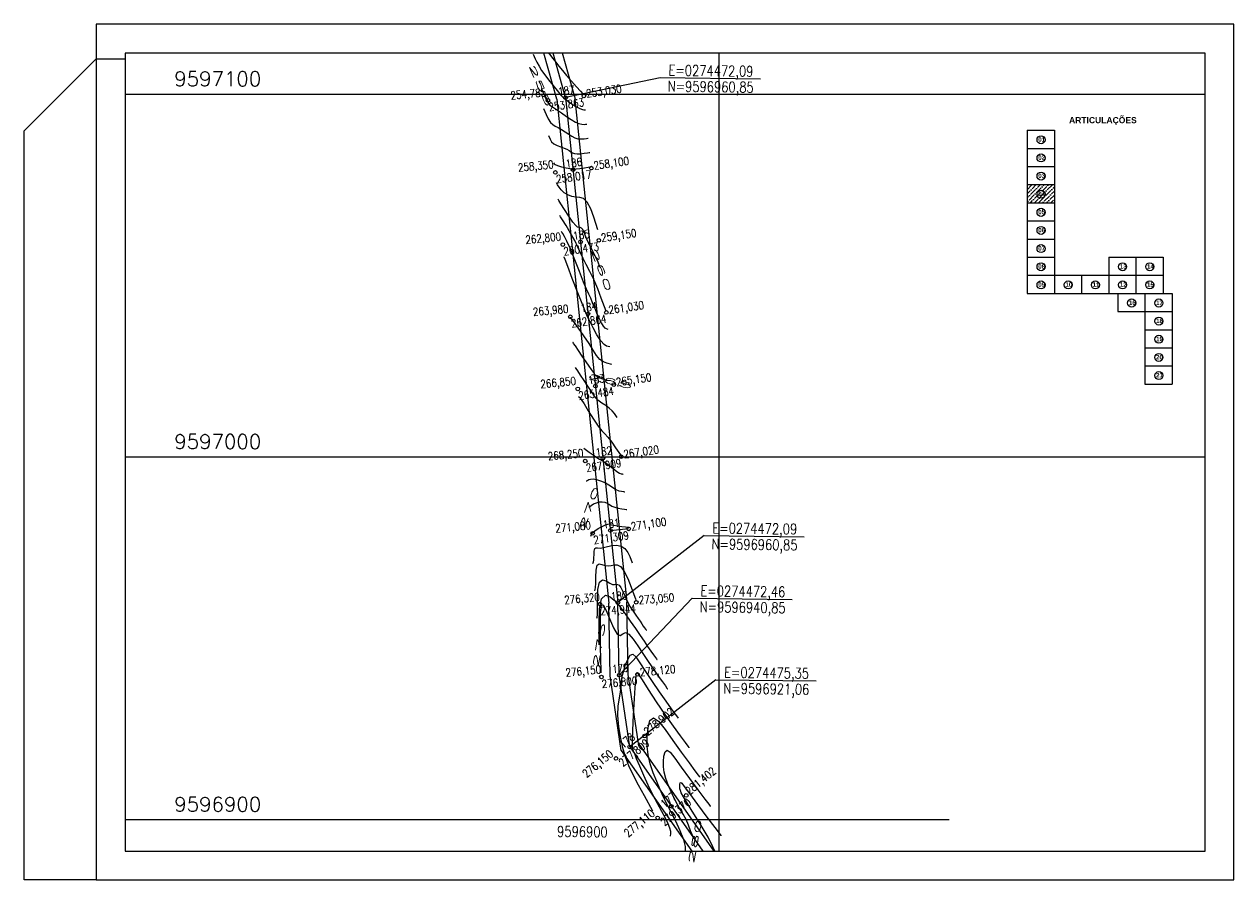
# Model space of a CAD drawing. Header units: millimetres. Extents: x 276147 to 291056, y 9594849 to 9609891.
# Drawn here: x 276150.1 to 276483.7, y 9608848.8 to 9609084.7 of the extents above; entities that cross this region are included whole.
import ezdxf
from ezdxf.enums import TextEntityAlignment as Align

# ---------------------------------------------------------------- set-up
doc = ezdxf.new("R2010")
doc.units = ezdxf.units.MM
doc.header["$LTSCALE"] = 10
doc.linetypes.add('CONTINUO', pattern=[0])
for name, color, linetype in [('2000-Top_malha_coord', 2, 'Continuous'), ('500-dim1', 6, 'Continuous'), ('Curvas mestras', 30, 'Continuous'), ('Curvas simples', 9, 'Continuous'), ('Curvas texto', 2, 'Continuous'), ('LINHA02', 8, 'Continuous'), ('TEXTO-PAPEL', 7, 'Continuous'), ('TEXTO02', 3, 'Continuous'), ('Top_malha_coord', 8, 'Continuous')]:
    doc.layers.add(name, color=color, linetype=linetype)
doc.styles.add('r80', font='romans.shx')
doc.styles.add('ROMANS', font='romans.shx', dxfattribs={"width": 0.8, "height": 4})
doc.styles.add('SIMPLEX', font='simplex', dxfattribs={"height": 0.2})
doc.styles.add('T7', font='arial.ttf')

msp = doc.modelspace()

# ---------------------------------------------------------------- hatches: boundary and pattern name
at = {"layer": 'Top_malha_coord'}
h = msp.add_hatch(dxfattribs=at)
h.set_pattern_fill('ANSI36', color=8, scale=0.25)
h.set_pattern_definition([(45, (15662.7059, 10875.3507), (0.420949505675, 1.54348152081), [1.984375, -0.396875, 0, -0.396875])])
h.paths.add_polyline_path([(276434.16, 9609040.5), (276426.66, 9609040.5), (276426.66, 9609035.5), (276434.16, 9609035.5)])
h.paths.add_polyline_path([(276429.38, 9609037.86, -1), (276431.6, 9609037.86, -1)], flags=0)
h.paths.add_polyline_path([(276429.35, 9609036.67), (276431.85, 9609036.67), (276431.85, 9609039.18), (276429.35, 9609039.18)], flags=24)

# ---------------------------------------------------------------- linework, layer by layer
at = {"layer": '500-dim1', "ltscale": 0.1}
for points in [[(276169.93, 9608848.84), (276483.65, 9608848.84), (276483.65, 9609084.73), (276169.93, 9609084.73)], [(276177.88, 9608856.78), (276475.71, 9608856.78), (276475.71, 9609076.78), (276177.88, 9609076.78)]]:
    msp.add_lwpolyline(points, close=True, dxfattribs=at)
msp.add_lwpolyline([(276169.93, 9608848.84), (276150.08, 9608848.84), (276150.08, 9609055.34), (276169.93, 9609075.2), (276177.88, 9609075.2)], dxfattribs=at)
at = {"layer": 'Curvas mestras', "linetype": 'CONTINUO'}
for points in [[(276292.89, 9609066.58, 255), (276293.59, 9609064.99, 255), (276294.22, 9609063.63, 255), (276294.65, 9609062.83, 255), (276295.06, 9609062.39, 255), (276295.74, 9609061.93, 255), (276296.85, 9609061.19, 255), (276298.23, 9609060.25, 255), (276299.67, 9609059.28, 255), (276300.96, 9609058.43, 255), (276302.08, 9609057.76, 255), (276303.03, 9609057.32, 255), (276303.83, 9609057.13, 255), (276304.47, 9609057.11, 255), (276304.9, 9609057.16, 255), (276305.13, 9609057.2, 255), (276305.22, 9609057.21, 255), (276305.23, 9609057.21, 255)], [(276308.86, 9609017.82, 260), (276308.35, 9609019.08, 260), (276307.71, 9609020.51, 260), (276306.98, 9609021.96, 260), (276306.22, 9609023.4, 260), (276305.53, 9609024.8, 260), (276304.97, 9609026.13, 260), (276304.52, 9609027.27, 260), (276304.14, 9609028.09, 260), (276303.78, 9609028.5, 260), (276303.43, 9609028.64, 260), (276303.08, 9609028.66, 260), (276302.7, 9609028.78, 260), (276302.17, 9609029.2, 260), (276301.38, 9609030.17, 260), (276300.27, 9609031.79, 260), (276299.08, 9609033.67, 260), (276298.1, 9609035.24, 260), (276297.55, 9609036.12, 260), (276297.35, 9609036.45, 260), (276297.32, 9609036.5, 260)], [(276310.84, 9608986.5, 265), (276309.66, 9608986.82, 265), (276308.6, 9608987.21, 265), (276307.9, 9608987.66, 265), (276307.45, 9608988.18, 265), (276307.05, 9608988.78, 265), (276306.55, 9608989.51, 265), (276305.89, 9608990.45, 265), (276305.03, 9608991.67, 265), (276303.98, 9608993.2, 265), (276302.92, 9608994.77, 265), (276302.07, 9608996.03, 265), (276301.6, 9608996.72, 265), (276301.43, 9608996.98, 265), (276301.41, 9608997.01, 265)], [(276305.91, 9608951.45, 270), (276306.09, 9608951.73, 270), (276306.47, 9608952.07, 270), (276307.08, 9608952.46, 270), (276307.86, 9608952.8, 270), (276308.68, 9608953.03, 270), (276309.47, 9608953.07, 270), (276310.19, 9608952.93, 270), (276310.87, 9608952.65, 270), (276311.5, 9608952.28, 270), (276312.17, 9608951.88, 270), (276312.96, 9608951.53, 270), (276313.91, 9608951.27, 270), (276314.87, 9608951.1, 270), (276315.63, 9608951.01, 270), (276316.05, 9608950.96, 270), (276316.21, 9608950.94, 270), (276316.23, 9608950.94, 270)], [(276308.64, 9608913.64, 275), (276308.65, 9608914.42, 275), (276308.63, 9608916.36, 275), (276308.6, 9608919.74, 275), (276308.75, 9608923.51, 275), (276309.29, 9608926.34, 275), (276310.35, 9608927.27, 275), (276311.64, 9608926.82, 275), (276312.76, 9608925.9, 275), (276313.42, 9608925.24, 275), (276313.7, 9608924.91, 275), (276313.79, 9608924.79, 275), (276313.86, 9608924.73, 275), (276314.11, 9608924.46, 275), (276314.73, 9608923.66, 275), (276315.83, 9608922.15, 275), (276317.23, 9608920.17, 275), (276318.66, 9608918.09, 275), (276319.92, 9608916.23, 275), (276321.01, 9608914.59, 275), (276321.98, 9608913.15, 275), (276322.87, 9608911.89, 275), (276323.62, 9608910.85, 275), (276324.17, 9608910.12, 275), (276324.46, 9608909.72, 275), (276324.57, 9608909.58, 275), (276324.59, 9608909.56, 275)], [(276334.53, 9608860.73, 280), (276333.86, 9608862.38, 280), (276333.26, 9608863.93, 280), (276332.59, 9608865.44, 280), (276331.76, 9608866.97, 280), (276330.81, 9608868.62, 280), (276329.78, 9608870.47, 280), (276328.74, 9608872.57, 280), (276327.79, 9608874.74, 280), (276327.04, 9608876.76, 280), (276326.59, 9608878.48, 280), (276326.38, 9608879.99, 280), (276326.37, 9608881.46, 280), (276326.5, 9608882.95, 280), (276326.81, 9608884.14, 280), (276327.36, 9608884.61, 280), (276328.21, 9608884.02, 280), (276329.47, 9608882.41, 280), (276331.25, 9608879.93, 280), (276333.53, 9608876.79, 280), (276335.89, 9608873.62, 280), (276337.79, 9608871.07, 280), (276338.84, 9608869.67, 280), (276339.22, 9608869.16, 280), (276339.28, 9608869.08, 280)]]:
    msp.add_polyline3d(points, dxfattribs=at)
at = {"layer": 'Curvas simples', "linetype": 'CONTINUO'}
for points in [[(276290.43, 9609076.5, 254), (276290.99, 9609075.22, 254), (276291.46, 9609074.25, 254), (276292.05, 9609073.14, 254), (276292.77, 9609072, 254), (276293.63, 9609070.78, 254), (276294.66, 9609069.42, 254), (276295.86, 9609067.9, 254), (276297.07, 9609066.41, 254), (276298.08, 9609065.2, 254), (276298.78, 9609064.44, 254), (276299.35, 9609063.95, 254), (276300.06, 9609063.47, 254), (276301.08, 9609062.8, 254), (276302.24, 9609062.08, 254), (276303.28, 9609061.49, 254), (276304, 9609061.18, 254), (276304.43, 9609061.1, 254), (276304.66, 9609061.11, 254), (276304.78, 9609061.13, 254), (276304.82, 9609061.13, 254), (276304.83, 9609061.13, 254)], [(276294.67, 9609076.78, 253), (276294.95, 9609076.42, 253), (276295.84, 9609075.29, 253), (276296.69, 9609074.23, 253), (276297.55, 9609073.15, 253), (276298.51, 9609071.96, 253), (276299.66, 9609070.59, 253), (276301.03, 9609069, 253), (276302.41, 9609067.44, 253), (276303.49, 9609066.22, 253), (276304.09, 9609065.54, 253), (276304.31, 9609065.29, 253), (276304.34, 9609065.26, 253)], [(276293.25, 9609061.5, 256), (276294, 9609059.8, 256), (276294.56, 9609058.66, 256), (276295.2, 9609057.67, 256), (276295.85, 9609057.04, 256), (276296.55, 9609056.64, 256), (276297.35, 9609056.26, 256), (276298.29, 9609055.72, 256), (276299.29, 9609055.07, 256), (276300.26, 9609054.42, 256), (276301.13, 9609053.85, 256), (276301.95, 9609053.42, 256), (276302.78, 9609053.15, 256), (276303.67, 9609053.08, 256), (276304.5, 9609053.13, 256), (276305.14, 9609053.21, 256), (276305.49, 9609053.26, 256), (276305.62, 9609053.28, 256), (276305.64, 9609053.29, 256)], [(276294.66, 9609054, 257), (276295.1, 9609053.02, 257), (276295.53, 9609052.34, 257), (276296.17, 9609051.71, 257), (276297.05, 9609051.24, 257), (276298.03, 9609050.89, 257), (276298.96, 9609050.58, 257), (276299.73, 9609050.24, 257), (276300.34, 9609049.89, 257), (276300.85, 9609049.56, 257), (276301.3, 9609049.28, 257), (276301.82, 9609049.07, 257), (276302.54, 9609048.98, 257), (276303.5, 9609049.02, 257), (276304.54, 9609049.14, 257), (276305.38, 9609049.26, 257), (276305.85, 9609049.33, 257), (276306.02, 9609049.36, 257), (276306.04, 9609049.36, 257)], [(276296.07, 9609046.5, 258), (276296.21, 9609046.24, 258), (276296.5, 9609046.02, 258), (276297.15, 9609045.75, 258), (276298.25, 9609045.44, 258), (276299.51, 9609045.14, 258), (276300.57, 9609044.9, 258), (276301.17, 9609044.77, 258), (276301.4, 9609044.71, 258), (276301.44, 9609044.7, 258), (276301.48, 9609044.7, 258), (276301.7, 9609044.73, 258), (276302.29, 9609044.81, 258), (276303.34, 9609044.97, 258), (276304.57, 9609045.16, 258), (276305.62, 9609045.31, 258), (276306.2, 9609045.4, 258), (276306.42, 9609045.43, 258), (276306.45, 9609045.44, 258)], [(276308.25, 9609027.99, 259), (276307.15, 9609031.51, 259), (276306.3, 9609033.79, 259), (276305.33, 9609035.67, 259), (276304.32, 9609036.63, 259), (276303.27, 9609036.92, 259), (276302.19, 9609037, 259), (276301.06, 9609037.22, 259), (276299.97, 9609037.65, 259), (276298.98, 9609038.28, 259), (276298.18, 9609039.06, 259), (276297.57, 9609039.84, 259), (276297.16, 9609040.47, 259), (276296.95, 9609040.82, 259), (276296.87, 9609040.95, 259), (276296.86, 9609040.97, 259)], [(276310.57, 9609005.58, 261), (276309.23, 9609009.17, 261), (276308.23, 9609011.73, 261), (276307.13, 9609014.34, 261), (276306.06, 9609016.59, 261), (276305.07, 9609018.49, 261), (276304.22, 9609020.16, 261), (276303.5, 9609021.71, 261), (276302.78, 9609023.3, 261), (276301.89, 9609025.1, 261), (276300.74, 9609027.16, 261), (276299.53, 9609029.19, 261), (276298.55, 9609030.78, 261), (276298.01, 9609031.66, 261), (276297.81, 9609031.98, 261), (276297.79, 9609032.02, 261)], [(276311.09, 9609000.57, 262), (276310.65, 9609000.7, 262), (276310.28, 9609000.94, 262), (276309.81, 9609001.49, 262), (276309.24, 9609002.43, 262), (276308.62, 9609003.67, 262), (276308, 9609005.09, 262), (276307.4, 9609006.54, 262), (276306.83, 9609007.95, 262), (276306.3, 9609009.21, 262), (276305.77, 9609010.34, 262), (276305.15, 9609011.67, 262), (276304.31, 9609013.65, 262), (276303.18, 9609016.52, 262), (276301.91, 9609019.78, 262), (276300.71, 9609022.75, 262), (276299.75, 9609024.88, 262), (276299.05, 9609026.23, 262), (276298.59, 9609027, 262), (276298.35, 9609027.39, 262), (276298.26, 9609027.53, 262), (276298.25, 9609027.55, 262)], [(276311.59, 9608995.75, 263), (276310.7, 9608995.99, 263), (276309.98, 9608996.44, 263), (276309.07, 9608997.44, 263), (276308.04, 9608999.08, 263), (276307.01, 9609001.01, 263), (276306.16, 9609002.7, 263), (276305.55, 9609003.88, 263), (276304.96, 9609005.12, 263), (276304.09, 9609007.23, 263), (276302.74, 9609010.67, 263), (276301.23, 9609014.63, 263), (276299.97, 9609017.96, 263), (276299.26, 9609019.82, 263), (276299, 9609020.51, 263), (276298.97, 9609020.61, 263)], [(276312.09, 9608990.92, 264), (276310.77, 9608991.24, 264), (276309.82, 9608991.63, 264), (276308.84, 9608992.33, 264), (276307.94, 9608993.41, 264), (276307.01, 9608994.88, 264), (276305.87, 9608996.73, 264), (276304.42, 9608998.85, 264), (276302.92, 9609000.94, 264), (276301.7, 9609002.58, 264), (276301.02, 9609003.5, 264), (276300.76, 9609003.85, 264), (276300.7, 9609003.93, 264), (276300.69, 9609003.94, 264), (276300.69, 9609003.94, 264), (276300.69, 9609003.95, 264)], [(276313.6, 9608976.32, 266), (276312.88, 9608977.38, 266), (276312.26, 9608978.14, 266), (276311.44, 9608978.91, 266), (276310.44, 9608979.59, 266), (276309.35, 9608980.28, 266), (276308.29, 9608981.1, 266), (276307.36, 9608982.15, 266), (276306.48, 9608983.43, 266), (276305.55, 9608984.9, 266), (276304.51, 9608986.5, 266), (276303.51, 9608988.01, 266), (276302.73, 9608989.18, 266), (276302.31, 9608989.81, 266), (276302.15, 9608990.05, 266), (276302.13, 9608990.08, 266)], [(276302.96, 9608982.06, 267), (276303.28, 9608981.79, 267), (276303.69, 9608981.25, 267), (276304.46, 9608980.08, 267), (276305.65, 9608978.12, 267), (276307.04, 9608975.85, 267), (276308.34, 9608973.87, 267), (276309.34, 9608972.62, 267), (276310.17, 9608971.78, 267), (276311.05, 9608970.86, 267), (276312.1, 9608969.5, 267), (276313.17, 9608967.97, 267), (276314.03, 9608966.69, 267), (276314.5, 9608965.98, 267), (276314.68, 9608965.72, 267), (276314.7, 9608965.68, 267)], [(276304.43, 9608967.85, 268), (276305.92, 9608966.72, 268), (276306.96, 9608965.96, 268), (276307.95, 9608965.29, 268), (276308.72, 9608964.84, 268), (276309.41, 9608964.47, 268), (276310.23, 9608963.95, 268), (276311.3, 9608963.14, 268), (276312.47, 9608962.21, 268), (276313.52, 9608961.42, 268), (276314.27, 9608960.96, 268), (276314.75, 9608960.77, 268), (276315.02, 9608960.72, 268), (276315.16, 9608960.7, 268), (276315.21, 9608960.69, 268), (276315.22, 9608960.69, 268)], [(276305.22, 9608958.64, 269), (276305.27, 9608958.79, 269), (276305.35, 9608958.91, 269), (276305.51, 9608959.06, 269), (276305.79, 9608959.22, 269), (276306.25, 9608959.34, 269), (276306.94, 9608959.35, 269), (276307.91, 9608959.2, 269), (276309.04, 9608958.88, 269), (276310.2, 9608958.39, 269), (276311.3, 9608957.74, 269), (276312.31, 9608957.05, 269), (276313.24, 9608956.47, 269), (276314.09, 9608956.11, 269), (276314.81, 9608955.94, 269), (276315.33, 9608955.86, 269), (276315.61, 9608955.83, 269), (276315.71, 9608955.82, 269), (276315.72, 9608955.82, 269)], [(276306.34, 9608943.57, 271), (276306.54, 9608944.11, 271), (276306.83, 9608944.54, 271), (276307.43, 9608945.09, 271), (276308.37, 9608945.69, 271), (276309.46, 9608946.27, 271), (276310.42, 9608946.71, 271), (276311.03, 9608946.93, 271), (276311.35, 9608946.98, 271), (276311.53, 9608946.92, 271), (276311.71, 9608946.83, 271), (276312.04, 9608946.72, 271), (276312.68, 9608946.58, 271), (276313.73, 9608946.42, 271), (276314.93, 9608946.27, 271), (276315.94, 9608946.16, 271), (276316.5, 9608946.09, 271), (276316.7, 9608946.07, 271), (276316.73, 9608946.07, 271)], [(276306.91, 9608936.03, 272), (276307.05, 9608936.5, 272), (276307.14, 9608936.95, 272), (276307.21, 9608937.64, 272), (276307.25, 9608938.56, 272), (276307.3, 9608939.49, 272), (276307.44, 9608940.15, 272), (276307.72, 9608940.37, 272), (276308.2, 9608940.32, 272), (276308.89, 9608940.29, 272), (276309.83, 9608940.47, 272), (276310.95, 9608940.77, 272), (276312.19, 9608941.02, 272), (276313.45, 9608941.06, 272), (276314.66, 9608940.79, 272), (276315.7, 9608940.15, 272), (276316.51, 9608939.12, 272), (276317.09, 9608937.97, 272), (276317.47, 9608937, 272), (276317.66, 9608936.47, 272), (276317.73, 9608936.27, 272), (276317.74, 9608936.24, 272)], [(276307.47, 9608928.5, 273), (276307.58, 9608928.88, 273), (276307.64, 9608929.44, 273), (276307.68, 9608930.55, 273), (276307.7, 9608932.28, 273), (276307.79, 9608934.16, 273), (276308.07, 9608935.54, 273), (276308.64, 9608935.97, 273), (276309.4, 9608935.77, 273), (276310.25, 9608935.45, 273), (276311.09, 9608935.38, 273), (276311.91, 9608935.51, 273), (276312.73, 9608935.67, 273), (276313.58, 9608935.65, 273), (276314.48, 9608935.19, 273), (276315.46, 9608933.98, 273), (276316.5, 9608931.91, 273), (276317.47, 9608929.51, 273), (276318.22, 9608927.48, 273), (276318.63, 9608926.34, 273), (276318.78, 9608925.92, 273), (276318.81, 9608925.86, 273)], [(276308.04, 9608920.96, 274), (276308.11, 9608921.26, 274), (276308.15, 9608921.93, 274), (276308.16, 9608923.46, 274), (276308.15, 9608926.01, 274), (276308.28, 9608928.83, 274), (276308.71, 9608930.92, 274), (276309.55, 9608931.57, 274), (276310.61, 9608931.23, 274), (276311.61, 9608930.61, 274), (276312.34, 9608930.29, 274), (276312.86, 9608930.25, 274), (276313.28, 9608930.31, 274), (276313.69, 9608930.3, 274), (276314.14, 9608930.07, 274), (276314.62, 9608929.45, 274), (276315.16, 9608928.37, 274), (276315.77, 9608926.98, 274), (276316.46, 9608925.51, 274), (276317.22, 9608924.14, 274), (276318.01, 9608922.92, 274), (276318.74, 9608921.84, 274), (276319.37, 9608920.91, 274), (276319.91, 9608920.11, 274), (276320.38, 9608919.4, 274), (276320.81, 9608918.79, 274), (276321.18, 9608918.28, 274), (276321.45, 9608917.93, 274), (276321.59, 9608917.73, 274), (276321.64, 9608917.66, 274), (276321.65, 9608917.65, 274)], [(276309.16, 9608905.89, 276), (276309.17, 9608906.03, 276), (276309.15, 9608906.91, 276), (276309.1, 9608909.27, 276), (276309.02, 9608913.49, 276), (276308.97, 9608918.41, 276), (276309.03, 9608922.5, 276), (276309.27, 9608924.56, 276), (276309.74, 9608924.68, 276), (276310.47, 9608923.28, 276), (276311.47, 9608920.86, 276), (276312.58, 9608918.28, 276), (276313.61, 9608916.52, 276), (276314.43, 9608916.2, 276), (276315.15, 9608916.69, 276), (276315.92, 9608917.05, 276), (276316.86, 9608916.54, 276), (276317.99, 9608915.22, 276), (276319.27, 9608913.37, 276), (276320.68, 9608911.25, 276), (276322.14, 9608909.04, 276), (276323.58, 9608906.89, 276), (276324.93, 9608904.98, 276), (276326.07, 9608903.42, 276), (276326.89, 9608902.31, 276), (276327.34, 9608901.71, 276), (276327.5, 9608901.5, 276), (276327.53, 9608901.46, 276)], [(276323.45, 9608867.79, 277), (276321.13, 9608871.97, 277), (276319.52, 9608874.91, 277), (276317.99, 9608877.82, 277), (276316.81, 9608880.25, 277), (276315.95, 9608882.46, 277), (276315.24, 9608884.89, 277), (276314.59, 9608887.83, 277), (276314.08, 9608891.04, 277), (276313.83, 9608894.13, 277), (276313.91, 9608896.78, 277), (276314.2, 9608898.95, 277), (276314.51, 9608900.65, 277), (276314.7, 9608901.9, 277), (276314.79, 9608902.83, 277), (276314.83, 9608903.54, 277), (276314.88, 9608904.2, 277), (276315.01, 9608905.01, 277), (276315.31, 9608906.2, 277), (276315.84, 9608907.88, 277), (276316.51, 9608909.6, 277), (276317.22, 9608910.8, 277), (276317.92, 9608911.04, 277), (276318.75, 9608910.29, 277), (276319.88, 9608908.65, 277), (276321.43, 9608906.28, 277), (276323.27, 9608903.48, 277), (276325.18, 9608900.64, 277), (276326.98, 9608898.08, 277), (276328.51, 9608895.99, 277), (276329.62, 9608894.5, 277), (276330.21, 9608893.7, 277), (276330.43, 9608893.41, 277), (276330.46, 9608893.37, 277)], [(276328.29, 9608860.91, 278), (276328.4, 9608861.57, 278), (276328.38, 9608862.18, 278), (276328.17, 9608863.07, 278), (276327.69, 9608864.28, 278), (276326.94, 9608865.81, 278), (276325.95, 9608867.66, 278), (276324.77, 9608869.84, 278), (276323.48, 9608872.28, 278), (276322.16, 9608874.91, 278), (276320.91, 9608877.64, 278), (276319.82, 9608880.19, 278), (276318.97, 9608882.22, 278), (276318.43, 9608883.53, 278), (276318.12, 9608884.28, 278), (276317.97, 9608884.75, 278), (276317.88, 9608885.22, 278), (276317.84, 9608886, 278), (276317.86, 9608887.4, 278), (276317.93, 9608889.64, 278), (276318.04, 9608892.5, 278), (276318.19, 9608895.68, 278), (276318.37, 9608898.87, 278), (276318.54, 9608901.73, 278), (276318.71, 9608903.92, 278), (276318.83, 9608905.23, 278), (276318.93, 9608905.82, 278), (276319.01, 9608906.01, 278), (276319.13, 9608905.97, 278), (276319.53, 9608905.41, 278), (276320.49, 9608903.93, 278), (276322.19, 9608901.3, 278), (276324.4, 9608897.93, 278), (276326.79, 9608894.39, 278), (276329.04, 9608891.18, 278), (276330.95, 9608888.55, 278), (276332.34, 9608886.69, 278), (276333.09, 9608885.69, 278), (276333.36, 9608885.33, 278), (276333.4, 9608885.27, 278)], [(276332.47, 9608856.78, 279), (276332.44, 9608857.99, 279), (276332, 9608859.88, 279), (276331.02, 9608862.35, 279), (276329.76, 9608865, 279), (276328.58, 9608867.3, 279), (276327.75, 9608868.88, 279), (276327.21, 9608869.91, 279), (276326.83, 9608870.67, 279), (276326.47, 9608871.46, 279), (276326.02, 9608872.48, 279), (276325.39, 9608873.93, 279), (276324.52, 9608875.94, 279), (276323.56, 9608878.32, 279), (276322.72, 9608880.82, 279), (276322.17, 9608883.25, 279), (276321.91, 9608885.64, 279), (276321.9, 9608888.14, 279), (276322.12, 9608890.7, 279), (276322.65, 9608892.74, 279), (276323.59, 9608893.54, 279), (276325.01, 9608892.58, 279), (276326.84, 9608890.27, 279), (276328.98, 9608887.22, 279), (276331.27, 9608884.01, 279), (276333.42, 9608881.09, 279), (276335.06, 9608878.88, 279), (276335.96, 9608877.68, 279), (276336.29, 9608877.24, 279), (276336.34, 9608877.18, 279)], [(276340.52, 9608856.78, 281), (276340.01, 9608857.93, 281), (276338.68, 9608860.58, 281), (276336.81, 9608863.77, 281), (276334.75, 9608867.06, 281), (276332.98, 9608869.86, 281), (276331.86, 9608871.7, 281), (276331.29, 9608872.79, 281), (276331.03, 9608873.43, 281), (276330.9, 9608873.92, 281), (276330.84, 9608874.36, 281), (276330.84, 9608874.78, 281), (276330.88, 9608875.21, 281), (276330.96, 9608875.55, 281), (276331.12, 9608875.68, 281), (276331.41, 9608875.45, 281), (276332.11, 9608874.55, 281), (276333.52, 9608872.63, 281), (276335.78, 9608869.58, 281), (276338.35, 9608866.14, 281), (276340.51, 9608863.27, 281), (276341.71, 9608861.66, 281), (276342.15, 9608861.07, 281), (276342.22, 9608860.99, 281)]]:
    msp.add_polyline3d(points, dxfattribs=at)
at = {"layer": 'LINHA02'}
for p, q in [((276325.48, 9609069.94), (276299.39, 9609064.51)), ((276325.5, 9609069.99), (276353.1, 9609069.64)), ((276337.58, 9608943.78), (276313.8, 9608925.26)), ((276337.58, 9608943.78), (276365.17, 9608943.43)), ((276334.31, 9608926.46), (276314.17, 9608905.26)), ((276334.31, 9608926.46), (276361.9, 9608926.12)), ((276340.84, 9608903.99), (276317.06, 9608885.47)), ((276340.84, 9608903.99), (276368.44, 9608903.65))]:
    msp.add_line(p, q, dxfattribs=at)
at = {"layer": 'TEXTO-PAPEL', "color": 7, "linetype": 'Continuous'}
for p, q in [((276299.39, 9609064.51), (276295.98, 9609076.78)), ((276299.39, 9609064.51), (276313.8, 9608925.26)), ((276311.74, 9608945.15), (276316.71, 9608945.66)), ((276314.17, 9608905.26), (276313.8, 9608925.26)), ((276317.06, 9608885.47), (276314.17, 9608905.26)), ((276317.06, 9608885.47), (276337.21, 9608856.78))]:
    msp.add_line(p, q, dxfattribs=at)
for centre in [(276294.5, 9609063.77), (276299.39, 9609064.51), (276304.43, 9609064.94), (276296.56, 9609043.87), (276301.45, 9609044.62), (276306.49, 9609045.05), (276298.62, 9609023.98), (276303.51, 9609024.72), (276308.55, 9609025.15), (276300.68, 9609004.08), (276305.56, 9609004.83), (276310.61, 9609005.26), (276302.74, 9608984.19), (276307.62, 9608984.94), (276312.67, 9608985.37), (276304.79, 9608964.3), (276309.68, 9608965.04), (276314.72, 9608965.47), (276306.85, 9608944.4), (276311.74, 9608945.15), (276316.78, 9608945.58), (276308.87, 9608924.84), (276313.8, 9608925.26), (276318.86, 9608925.34), (276309.25, 9608904.76), (276314.17, 9608905.26), (276319.23, 9608905.44), (276321.14, 9608888.46), (276317.06, 9608885.47), (276313.28, 9608882.29), (276328.55, 9608869.1), (276332.64, 9608872.09), (276324.77, 9608865.92)]:
    msp.add_circle(centre, 0.5, dxfattribs=at)
at = {"layer": 'Top_malha_coord', "color": 6}
for p, q in [((276296.92, 9609064.05), (276293.38, 9609076.78)), ((276301.85, 9609064.98), (276298.57, 9609076.78)), ((276296.92, 9609064.05), (276311.3, 9608925.1)), ((276301.85, 9609064.98), (276316.3, 9608925.41)), ((276311.67, 9608905.05), (276311.3, 9608925.1)), ((276316.67, 9608905.46), (276316.3, 9608925.41)), ((276314.67, 9608884.52), (276311.67, 9608905.05)), ((276319.45, 9608886.42), (276316.67, 9608905.46)), ((276319.45, 9608886.42), (276340.26, 9608856.78)), ((276314.67, 9608884.52), (276334.15, 9608856.78))]:
    msp.add_line(p, q, dxfattribs=at)
at = {"layer": 'Top_malha_coord'}
for p, q in [((276341.69, 9608856.78), (276341.69, 9609076.78)), ((276177.88, 9609065.46), (276475.71, 9609065.46)), ((276177.88, 9608965.46), (276475.71, 9608965.46)), ((276177.88, 9608865.46), (276405.16, 9608865.46))]:
    msp.add_line(p, q, dxfattribs=at)
at = {"layer": 'Top_malha_coord', "color": 7}
for p, q in [((276426.66, 9609055.5), (276426.66, 9609010.5)), ((276426.66, 9609055.5), (276434.16, 9609055.5)), ((276434.16, 9609055.5), (276434.16, 9609010.5)), ((276426.66, 9609050.5), (276434.16, 9609050.5)), ((276426.66, 9609045.5), (276434.16, 9609045.5)), ((276426.66, 9609040.5), (276434.16, 9609040.5)), ((276426.66, 9609035.5), (276434.16, 9609035.5)), ((276426.66, 9609030.5), (276434.16, 9609030.5)), ((276426.66, 9609025.5), (276434.16, 9609025.5)), ((276426.66, 9609020.5), (276434.16, 9609020.5)), ((276449.16, 9609020.5), (276449.16, 9609010.5)), ((276449.16, 9609020.5), (276464.16, 9609020.5)), ((276456.66, 9609020.5), (276456.66, 9609010.5)), ((276464.16, 9609020.5), (276464.16, 9609010.5)), ((276426.66, 9609015.5), (276464.16, 9609015.5)), ((276441.66, 9609015.5), (276441.66, 9609010.5)), ((276426.66, 9609010.5), (276466.66, 9609010.5)), ((276451.66, 9609010.5), (276451.66, 9609005.5)), ((276459.16, 9609010.5), (276459.16, 9608985.5)), ((276466.66, 9609010.5), (276466.66, 9608985.5)), ((276451.66, 9609005.5), (276466.66, 9609005.5)), ((276459.16, 9609000.5), (276466.66, 9609000.5)), ((276459.16, 9608995.5), (276466.66, 9608995.5)), ((276459.16, 9608990.5), (276466.66, 9608990.5)), ((276459.16, 9608985.5), (276466.66, 9608985.5))]:
    msp.add_line(p, q, dxfattribs=at)
for centre in [(276430.49, 9609052.86), (276430.49, 9609047.86), (276430.49, 9609042.86), (276430.49, 9609037.86), (276430.49, 9609032.86), (276430.49, 9609027.86), (276430.49, 9609022.86), (276430.49, 9609017.86), (276452.99, 9609017.86), (276460.49, 9609017.86), (276430.49, 9609012.86), (276437.99, 9609012.86), (276445.49, 9609012.86), (276452.99, 9609012.86), (276460.49, 9609012.86), (276455.49, 9609007.86), (276462.99, 9609007.86), (276462.99, 9609002.86), (276462.99, 9608997.86), (276462.99, 9608992.86), (276462.99, 9608987.86)]:
    msp.add_circle(centre, 1.11, dxfattribs=at)

# ---------------------------------------------------------------- texts
at = {"style": 'ROMANS', "width": 0.8}
for s, height, p in [('E=0274472,09', 2.9046, (276327.79, 9609073.49)), ('N=9596960,85', 2.9046, (276327.58, 9609069.08)), ('E=0274472,09', 2.9046, (276339.87, 9608947.28)), ('N=9596960,85', 2.9046, (276339.66, 9608942.88)), ('E=0274472,46', 2.9046, (276336.6, 9608929.97)), ('N=9596940,85', 2.9046, (276336.39, 9608925.56)), ('E=0274475,35', 2.9046, (276343.13, 9608907.5)), ('N=9596921,06', 2.9046, (276342.92, 9608903.09)), ('9596900', 2.905, (276297.07, 9608863.64))]:
    msp.add_text(s, height=height, rotation=359.2617, dxfattribs=at).set_placement(p, align=Align.TOP_LEFT)
at = {"layer": '2000-Top_malha_coord', "style": 'r80'}
for s, p in [('9597100', (276191.45, 9609066.46)), ('9597000', (276191.45, 9608966.46)), ('9596900', (276191.45, 9608866.46))]:
    msp.add_text(s, height=4, dxfattribs=at).set_placement(p, align=Align.BOTTOM_LEFT)
at = {"layer": 'Curvas texto', "style": 'SIMPLEX', "width": 3.299405}
for s, rotation, p, p2 in [('255', 293.4446, (276289.15, 9609073.33, 255), (276294.21, 9609061.65, 255)), ('260', 290.5538, (276306.23, 9609022.68, 260), (276310.7, 9609010.77, 260)), ('265', 346.937, (276305.35, 9608987, 265), (276317.74, 9608984.12, 265)), ('270', 70.0407, (276304.38, 9608945.04, 270), (276308.72, 9608957, 270)), ('275', 80.4159, (276308.3, 9608907.13, 275), (276310.42, 9608919.68, 275)), ('280', 79.2883, (276334.62, 9608853.05, 280), (276336.99, 9608865.55, 280))]:
    msp.add_text(s, height=1.5, rotation=rotation, dxfattribs=at).set_placement(p, p2, align=Align.FIT)
at = {"layer": 'TEXTO02', "style": 'ROMANS', "width": 0.8}
for s, rotation, p in [('254,785', 5.4898, (276284.09, 9609066.15)), ('187', 8.3308, (276297.21, 9609067.18)), ('253,030', 8.3308, (276304.89, 9609066.68)), ('253,863', 8.3308, (276294.55, 9609062.93)), ('258,350', 5.4898, (276286.15, 9609046.26)), ('186', 8.3308, (276299.26, 9609047.28)), ('258,100', 8.3308, (276306.95, 9609046.79)), ('258,017', 8.3308, (276296.61, 9609043.04)), ('262,800', 5.4898, (276288.2, 9609026.37)), ('185', 8.3308, (276301.32, 9609027.39)), ('259,150', 8.3308, (276309.01, 9609026.89)), ('260,473', 8.3308, (276298.66, 9609023.14)), ('263,980', 5.4898, (276290.26, 9609006.47)), ('184', 8.3308, (276303.38, 9609007.5)), ('261,030', 8.3308, (276311.07, 9609007)), ('262,864', 8.3308, (276300.72, 9609003.25)), ('266,850', 5.4898, (276292.32, 9608986.58)), ('183', 8.3308, (276305.44, 9608987.6)), ('265,150', 8.3308, (276313.13, 9608987.11)), ('265,484', 8.3308, (276302.78, 9608983.35)), ('268,250', 5.4898, (276294.38, 9608966.68)), ('182', 8.3308, (276307.5, 9608967.71)), ('267,020', 8.3308, (276315.19, 9608967.21)), ('267,909', 8.3308, (276304.84, 9608963.46)), ('271,080', 5.4898, (276296.44, 9608946.79)), ('181', 8.3308, (276309.56, 9608947.81)), ('271,100', 8.3308, (276317.24, 9608947.32)), ('271,309', 8.3308, (276306.9, 9608943.57)), ('276,320', 5.4898, (276298.9, 9608927.04)), ('180', 4.4843, (276311.8, 9608928.06)), ('273,050', 4.4843, (276319.44, 9608927.05)), ('274,944', 4.4843, (276308.86, 9608924)), ('276,150', 5.4898, (276299.27, 9608907.05)), ('179', 5.4898, (276312.12, 9608908.03)), ('278,120', 5.4898, (276319.77, 9608907.15)), ('276,800', 5.4898, (276309.25, 9608903.92)), ('278,902', 39.7325, (276320.63, 9608890.19)), ('277,809', 39.7325, (276313.75, 9608881.6)), ('178', 39.7325, (276313.81, 9608886.61)), ('276,150', 39.7325, (276303.74, 9608878.56)), ('281,402', 39.7325, (276332.12, 9608873.82)), ('177', 39.7325, (276325.3, 9608870.24)), ('279,370', 39.7325, (276325.25, 9608865.23)), ('277,110', 39.7325, (276315.23, 9608862.19))]:
    msp.add_text(s, height=2.207, rotation=rotation, dxfattribs=at).set_placement(p, align=Align.TOP_LEFT)
at = {"layer": 'Top_malha_coord', "color": 7, "attachment_point": 1, "style": 'T7'}
for s, insert, char_height in [('{\\fArial|b1|i0|c0|p34;ARTICULAÇÕES}', (276438.22, 9609059.11), 1.6821), ('{\\fArial|b1|i0|c0|p34;01}', (276429.72, 9609053.55), 1.2169), ('{\\fArial|b1|i0|c0|p34;02}', (276429.72, 9609048.55), 1.2169), ('{\\fArial|b1|i0|c0|p34;03}', (276429.72, 9609043.55), 1.2169), ('{\\fArial|b1|i0|c0|p34;04}', (276429.72, 9609038.55), 1.2169), ('{\\fArial|b1|i0|c0|p34;05}', (276429.72, 9609033.55), 1.2169), ('{\\fArial|b1|i0|c0|p34;06}', (276429.72, 9609028.55), 1.2169), ('{\\fArial|b1|i0|c0|p34;07}', (276429.72, 9609023.55), 1.2169), ('{\\fArial|b1|i0|c0|p34;08}', (276429.72, 9609018.55), 1.2169), ('{\\fArial|b1|i0|c0|p34;13}', (276452.22, 9609018.55), 1.2169), ('{\\fArial|b1|i0|c0|p34;14}', (276459.72, 9609018.55), 1.2169), ('{\\fArial|b1|i0|c0|p34;09}', (276429.72, 9609013.55), 1.2169), ('{\\fArial|b1|i0|c0|p34;10}', (276437.22, 9609013.55), 1.2169), ('{\\fArial|b1|i0|c0|p34;11}', (276444.72, 9609013.55), 1.2169), ('{\\fArial|b1|i0|c0|p34;12}', (276452.22, 9609013.55), 1.2169), ('{\\fArial|b1|i0|c0|p34;15}', (276459.72, 9609013.55), 1.2169), ('{\\fArial|b1|i0|c0|p34;16}', (276454.72, 9609008.55), 1.2169), ('{\\fArial|b1|i0|c0|p34;17}', (276462.22, 9609008.55), 1.2169), ('{\\fArial|b1|i0|c0|p34;18}', (276462.22, 9609003.55), 1.2169), ('{\\fArial|b1|i0|c0|p34;19}', (276462.22, 9608998.55), 1.2169), ('{\\fArial|b1|i0|c0|p34;20}', (276462.22, 9608993.55), 1.2169), ('{\\fArial|b1|i0|c0|p34;21}', (276462.22, 9608988.55), 1.2169)]:
    msp.add_mtext_dynamic_manual_height_columns(s, width=9.0598, gutter_width=12.5, heights=[0], dxfattribs=dict(at, insert=insert, char_height=char_height))

doc.saveas('drawing.dxf')
